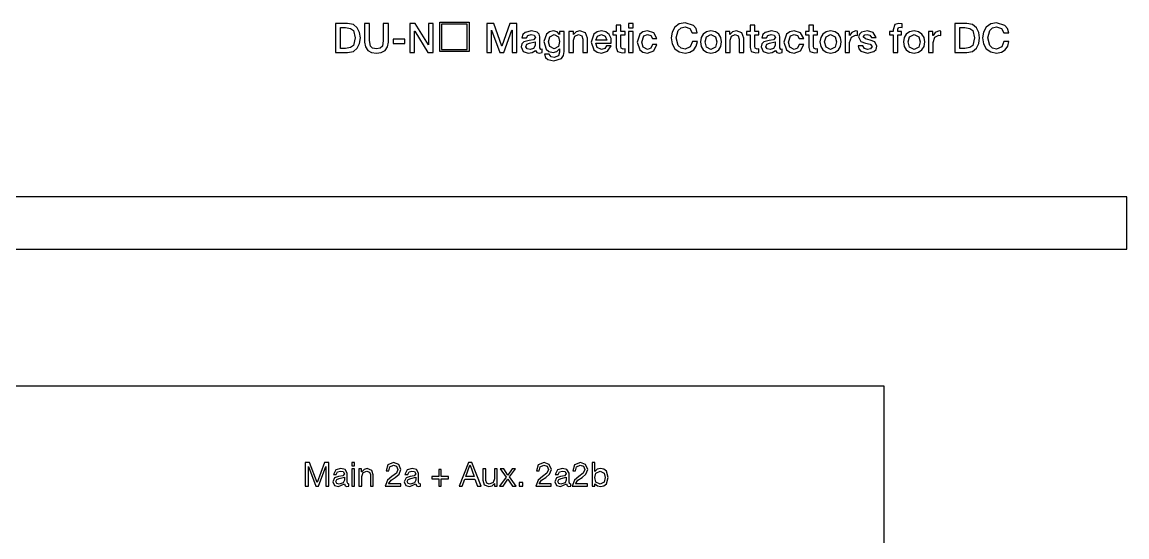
# Model space of a CAD drawing. Extents: x -212 to 220, y 7 to 294.
# Drawn here: x 109.6 to 215.1, y 244.5 to 293.7 of the extents above; entities that cross this region are included whole.
import ezdxf

# ---------------------------------------------------------------- set-up
doc = ezdxf.new("R2010")
doc.units = 0

msp = doc.modelspace()

# ---------------------------------------------------------------- linework, layer by layer
at = {"layer": '1'}
for p, q in [((140.654481, 293.54896), (139.5052, 293.54896)), ((139.5052, 293.54896), (139.5052, 290.77911)), ((141.206707, 293.440117), (140.654481, 293.54896)), ((142.761841, 293.54896), (142.278151, 293.54896)), ((142.278151, 293.54896), (142.278151, 291.775429)), ((142.761841, 291.936659), (142.761841, 293.54896)), ((144.551909, 293.54896), (144.068218, 293.54896)), ((144.068218, 293.54896), (144.068218, 291.936659)), ((144.551909, 291.775429), (144.551909, 293.54896)), ((146.602426, 293.54896), (146.602425, 290.77911)), ((147.115055, 293.54896), (146.602426, 293.54896)), ((148.380091, 291.510846), (147.115055, 293.54896)), ((148.847246, 293.54896), (148.38836, 293.54896)), ((148.38836, 293.54896), (148.38836, 291.510846)), ((148.847246, 290.77911), (148.847246, 293.54896)), ((149.4548, 290.876), (149.4548, 293.680302)), ((149.4548, 293.680302), (152.259102, 293.680302)), ((152.073411, 293.494611), (149.642385, 293.494611)), ((149.642385, 293.494611), (149.642385, 291.063585)), ((152.073411, 291.063585), (152.073411, 293.494611)), ((152.259102, 293.680302), (152.259102, 290.876)), ((154.635835, 293.54896), (153.949574, 293.54896)), ((153.949574, 293.54896), (153.949574, 290.77911)), ((155.400645, 291.382689), (154.635835, 293.54896)), ((156.153052, 293.54896), (155.408913, 291.382689)), ((156.826911, 293.54896), (156.153052, 293.54896)), ((156.826911, 290.77911), (156.826911, 293.54896)), ((167.936286, 293.54896), (167.493936, 293.54896)), ((167.493936, 293.54896), (167.493936, 293.131416)), ((167.936286, 293.131416), (167.936286, 293.54896)), ((172.339302, 293.499997), (171.92208, 293.187226)), ((172.897213, 293.615106), (172.339302, 293.499997)), ((173.696645, 293.364993), (172.897213, 293.615106)), ((193.333128, 293.54896), (192.945556, 293.443541)), ((193.643187, 293.524156), (193.333128, 293.54896)), ((193.643187, 293.176891), (193.643187, 293.524156)), ((199.822641, 293.54896), (198.67336, 293.54896)), ((198.67336, 293.54896), (198.67336, 290.77911)), ((200.374867, 293.440117), (199.822641, 293.54896)), ((202.099694, 293.499997), (201.682473, 293.187226)), ((202.657603, 293.615106), (202.099694, 293.499997)), ((203.457038, 293.364993), (202.657603, 293.615106)), ((139.993024, 293.15622), (140.468446, 293.15622)), ((139.993024, 291.175984), (139.993024, 293.15622)), ((140.468446, 293.15622), (140.93405, 293.079093)), ((140.93405, 293.079093), (141.216719, 292.867866)), ((141.587238, 293.143301), (141.206707, 293.440117)), ((141.216719, 292.867866), (141.394486, 292.164035)), ((141.807315, 292.703084), (141.587238, 293.143301)), ((141.878176, 292.164035), (141.807315, 292.703084)), ((147.061311, 290.77911), (147.061311, 292.817224)), ((147.061311, 292.817224), (147.073714, 292.817224)), ((147.073714, 292.817224), (148.334617, 290.77911)), ((154.412593, 290.77911), (154.412593, 292.916442)), ((154.412593, 292.916442), (154.420861, 292.916442)), ((154.420861, 292.916442), (155.189805, 290.77911)), ((155.590813, 290.77911), (156.359757, 292.916442)), ((156.359757, 292.916442), (156.368025, 292.916442)), ((156.368025, 292.916442), (156.368025, 290.77911)), ((157.405427, 292.494957), (157.312668, 292.172303)), ((157.614458, 292.700952), (157.405427, 292.494957)), ((158.226305, 292.842028), (157.614458, 292.700952)), ((157.755018, 292.172303), (157.890926, 292.413632)), ((157.890926, 292.413632), (158.197367, 292.490629)), ((158.197367, 292.490629), (158.470735, 292.44102)), ((158.773041, 292.708703), (158.226305, 292.842028)), ((158.470735, 292.44102), (158.610777, 292.217778)), ((158.957655, 292.528095), (158.773041, 292.708703)), ((159.028322, 292.259119), (158.957655, 292.528095)), ((159.648437, 292.540755), (159.407625, 291.833307)), ((159.934336, 292.760574), (159.648437, 292.540755)), ((160.317128, 292.842028), (159.934336, 292.760574)), ((159.967281, 292.266871), (160.379141, 292.490629)), ((160.665427, 292.76038), (160.317128, 292.842028)), ((160.379141, 292.490629), (160.792035, 292.288575)), ((160.908306, 292.5113), (160.665427, 292.76038)), ((160.916575, 292.5113), (160.908306, 292.5113)), ((161.358924, 292.784151), (160.916575, 292.784151)), ((160.916575, 292.784151), (160.916575, 292.5113)), ((161.358924, 290.882462), (161.358924, 292.784151)), ((162.226052, 292.784151), (161.804374, 292.784151)), ((161.804374, 292.784151), (161.804374, 290.77911)), ((162.226052, 292.490629), (162.226052, 292.784151)), ((162.234321, 292.482361), (162.226052, 292.490629)), ((162.496837, 292.74591), (162.234321, 292.482361)), ((162.379015, 292.337667), (162.734548, 292.490629)), ((162.858571, 292.842028), (162.496837, 292.74591)), ((162.734548, 292.490629), (163.025485, 292.383143)), ((163.376884, 292.667879), (162.858571, 292.842028)), ((163.569637, 292.155767), (163.376884, 292.667879)), ((164.197504, 292.524736), (163.936539, 291.779563)), ((164.503363, 292.756246), (164.197504, 292.524736)), ((164.908054, 292.842028), (164.503363, 292.756246)), ((164.53185, 292.337151), (164.908054, 292.490629)), ((165.333285, 292.743456), (164.908054, 292.842028)), ((164.908054, 292.490629), (165.265654, 292.329399)), ((165.646508, 292.481328), (165.333285, 292.743456)), ((165.827181, 292.106028), (165.646508, 292.481328)), ((166.320884, 292.784151), (165.990156, 292.784151)), ((165.990156, 292.784151), (165.990156, 292.457556)), ((165.990156, 292.457556), (166.320884, 292.457556)), ((166.763233, 293.38773), (166.320884, 293.38773)), ((166.320884, 293.38773), (166.320884, 292.784151)), ((166.320884, 292.457556), (166.320884, 291.271068)), ((166.763233, 292.784151), (166.763233, 293.38773)), ((167.164242, 292.784151), (166.763233, 292.784151)), ((166.763233, 291.382689), (166.763233, 292.457556)), ((166.763233, 292.457556), (167.164242, 292.457556)), ((167.164242, 292.457556), (167.164242, 292.784151)), ((167.493936, 293.131416), (167.936286, 293.131416)), ((167.936286, 292.784151), (167.493936, 292.784151)), ((167.493936, 292.784151), (167.493936, 290.77911)), ((167.936286, 290.77911), (167.936286, 292.784151)), ((168.569321, 292.52887), (168.321791, 291.763027)), ((168.878151, 292.758313), (168.569321, 292.52887)), ((169.309842, 292.842028), (168.878151, 292.758313)), ((168.953793, 292.354721), (169.313977, 292.490629)), ((169.922207, 292.662711), (169.309842, 292.842028)), ((169.313977, 292.490629), (169.622484, 292.393995)), ((169.622484, 292.393995), (169.772862, 292.114426)), ((170.215211, 292.114426), (169.922207, 292.662711)), ((171.660663, 292.725627), (171.570165, 292.164035)), ((171.92208, 293.187226), (171.660663, 292.725627)), ((172.053855, 292.164035), (172.252292, 292.893188)), ((172.252292, 292.893188), (172.514291, 293.131997)), ((172.514291, 293.131997), (172.897213, 293.222366)), ((172.897213, 293.222366), (173.361783, 293.064753)), ((173.361783, 293.064753), (173.587608, 292.668396)), ((173.587608, 292.668396), (174.071299, 292.668396)), ((173.951216, 293.068629), (173.696645, 293.364993)), ((174.071299, 292.668396), (173.951216, 293.068629)), ((174.628369, 292.543856), (174.431353, 292.208929)), ((174.946308, 292.763287), (174.628369, 292.543856)), ((174.942561, 292.267388), (175.376642, 292.490629)), ((175.376642, 292.842028), (174.946308, 292.763287)), ((175.806977, 292.763287), (175.376642, 292.842028)), ((175.376642, 292.490629), (175.810723, 292.267388)), ((176.124915, 292.543856), (175.806977, 292.763287)), ((176.321931, 292.208929), (176.124915, 292.543856)), ((177.177044, 292.784151), (176.755366, 292.784151)), ((176.755366, 292.784151), (176.755366, 290.77911)), ((177.177044, 292.490629), (177.177044, 292.784151)), ((177.185313, 292.482361), (177.177044, 292.490629)), ((177.447829, 292.74591), (177.185313, 292.482361)), ((177.330007, 292.337667), (177.68554, 292.490629)), ((177.809563, 292.842028), (177.447829, 292.74591)), ((177.68554, 292.490629), (177.976478, 292.383143)), ((178.327877, 292.667879), (177.809563, 292.842028)), ((178.520629, 292.155767), (178.327877, 292.667879)), ((179.115941, 292.784151), (178.785212, 292.784151)), ((178.785212, 292.784151), (178.785212, 292.457556)), ((178.785212, 292.457556), (179.115941, 292.457556)), ((179.55829, 293.38773), (179.115941, 293.38773)), ((179.115941, 293.38773), (179.115941, 292.784151)), ((179.115941, 292.457556), (179.115941, 291.271068)), ((179.55829, 292.784151), (179.55829, 293.38773)), ((179.959298, 292.784151), (179.55829, 292.784151)), ((179.55829, 291.382689), (179.55829, 292.457556)), ((179.55829, 292.457556), (179.959298, 292.457556)), ((179.959298, 292.457556), (179.959298, 292.784151)), ((180.335243, 292.494957), (180.242484, 292.172303)), ((180.544274, 292.700952), (180.335243, 292.494957)), ((181.156122, 292.842028), (180.544274, 292.700952)), ((180.684834, 292.172303), (180.820742, 292.413632)), ((180.820742, 292.413632), (181.127183, 292.490629)), ((181.127183, 292.490629), (181.400551, 292.44102)), ((181.702857, 292.708703), (181.156122, 292.842028)), ((181.400551, 292.44102), (181.540593, 292.217778)), ((181.887471, 292.528095), (181.702857, 292.708703)), ((181.958138, 292.259119), (181.887471, 292.528095)), ((182.586005, 292.52887), (182.338476, 291.763027)), ((182.894836, 292.758313), (182.586005, 292.52887)), ((183.326527, 292.842028), (182.894836, 292.758313)), ((182.970477, 292.354721), (183.330661, 292.490629)), ((183.938891, 292.662711), (183.326527, 292.842028)), ((183.330661, 292.490629), (183.639169, 292.393995)), ((183.639169, 292.393995), (183.789547, 292.114426)), ((184.231896, 292.114426), (183.938891, 292.662711)), ((184.722821, 292.784151), (184.392093, 292.784151)), ((184.392093, 292.784151), (184.392093, 292.457556)), ((184.392093, 292.457556), (184.722821, 292.457556)), ((185.16517, 293.38773), (184.722821, 293.38773)), ((184.722821, 293.38773), (184.722821, 292.784151)), ((184.722821, 292.457556), (184.722821, 291.271068)), ((185.16517, 292.784151), (185.16517, 293.38773)), ((185.566179, 292.784151), (185.16517, 292.784151)), ((185.16517, 291.382689), (185.16517, 292.457556)), ((185.16517, 292.457556), (185.566179, 292.457556)), ((185.566179, 292.457556), (185.566179, 292.784151)), ((186.05607, 292.543856), (185.859054, 292.208929)), ((186.374009, 292.763287), (186.05607, 292.543856)), ((186.370262, 292.267388), (186.804343, 292.490629)), ((186.804343, 292.842028), (186.374009, 292.763287)), ((187.234678, 292.763287), (186.804343, 292.842028)), ((186.804343, 292.490629), (187.238424, 292.267388)), ((187.552616, 292.543856), (187.234678, 292.763287)), ((187.749632, 292.208929), (187.552616, 292.543856)), ((188.601645, 292.784151), (188.184101, 292.784151)), ((188.184101, 292.784151), (188.184101, 290.77911)), ((188.601645, 292.399679), (188.601645, 292.784151)), ((188.609914, 292.399679), (188.601645, 292.399679)), ((188.819203, 292.699918), (188.609914, 292.399679)), ((188.78613, 292.2431), (189.172152, 292.42035)), ((189.192824, 292.842028), (188.819203, 292.699918)), ((189.172152, 292.42035), (189.36232, 292.403813)), ((189.36232, 292.829626), (189.192824, 292.842028)), ((189.36232, 292.403813), (189.36232, 292.829626)), ((189.564247, 292.542047), (189.484278, 292.267388)), ((189.767463, 292.719039), (189.564247, 292.542047)), ((190.323499, 292.842028), (189.767463, 292.719039)), ((189.926625, 292.283924), (190.062534, 292.453939)), ((190.062534, 292.453939), (190.294561, 292.490629)), ((190.294561, 292.490629), (190.556043, 292.435336)), ((190.877988, 292.699402), (190.323499, 292.842028)), ((190.556043, 292.435336), (190.699704, 292.221913)), ((191.162724, 292.221913), (190.877988, 292.699402)), ((192.775024, 292.784151), (192.444296, 292.784151)), ((192.444296, 292.784151), (192.444296, 292.457556)), ((192.444296, 292.457556), (192.775024, 292.457556)), ((192.945556, 293.443541), (192.775024, 292.953649)), ((192.775024, 292.953649), (192.775024, 292.784151)), ((192.775024, 292.457556), (192.775024, 290.77911)), ((193.217375, 292.990856), (193.28197, 293.159838)), ((193.217375, 292.784151), (193.217375, 292.990856)), ((193.593576, 292.784151), (193.217375, 292.784151)), ((193.217375, 290.77911), (193.217375, 292.457556)), ((193.217375, 292.457556), (193.593576, 292.457556)), ((193.28197, 293.159838), (193.436481, 293.201695)), ((193.436481, 293.201695), (193.643187, 293.176891)), ((193.593576, 292.457556), (193.593576, 292.784151)), ((194.039028, 292.543856), (193.842012, 292.208929)), ((194.356966, 292.763287), (194.039028, 292.543856)), ((194.35322, 292.267388), (194.7873, 292.490629)), ((194.7873, 292.842028), (194.356966, 292.763287)), ((195.217635, 292.763287), (194.7873, 292.842028)), ((194.7873, 292.490629), (195.221381, 292.267388)), ((195.535574, 292.543856), (195.217635, 292.763287)), ((195.732591, 292.208929), (195.535574, 292.543856)), ((196.16604, 292.784151), (196.166026, 290.77911)), ((196.583584, 292.784151), (196.16604, 292.784151)), ((196.583584, 292.399679), (196.583584, 292.784151)), ((196.591839, 292.399679), (196.583584, 292.399679)), ((196.801126, 292.699918), (196.591839, 292.399679)), ((196.768054, 292.2431), (197.154077, 292.42035)), ((197.174746, 292.842028), (196.801126, 292.699918)), ((197.154077, 292.42035), (197.344245, 292.403813)), ((197.344245, 292.829626), (197.174746, 292.842028)), ((197.344245, 292.403813), (197.344245, 292.829626)), ((199.161184, 293.15622), (199.636607, 293.15622)), ((199.161184, 291.175984), (199.161184, 293.15622)), ((199.636607, 293.15622), (200.102211, 293.079093)), ((200.102211, 293.079093), (200.384881, 292.867866)), ((200.755398, 293.143301), (200.374867, 293.440117)), ((200.384881, 292.867866), (200.562647, 292.164035)), ((200.975475, 292.703084), (200.755398, 293.143301)), ((201.046336, 292.164035), (200.975475, 292.703084)), ((201.421056, 292.725627), (201.330558, 292.164035)), ((201.682473, 293.187226), (201.421056, 292.725627)), ((201.814247, 292.164035), (202.012683, 292.893188)), ((202.012683, 292.893188), (202.274681, 293.131997)), ((202.274681, 293.131997), (202.657603, 293.222366)), ((202.657603, 293.222366), (203.122174, 293.064753)), ((203.122174, 293.064753), (203.348001, 292.668396)), ((203.348001, 292.668396), (203.83169, 292.668396)), ((203.711608, 293.068629), (203.457038, 293.364993)), ((203.83169, 292.668396), (203.711608, 293.068629)), ((141.216719, 291.462271), (140.93405, 291.252465)), ((141.394486, 292.164035), (141.216719, 291.462271)), ((141.587238, 291.184769), (141.807315, 291.624986)), ((141.807315, 291.624986), (141.878176, 292.164035)), ((142.278151, 291.775429), (142.359864, 291.309438)), ((142.852792, 291.394058), (142.761841, 291.936659)), ((143.04787, 291.204147), (142.852792, 291.394058)), ((143.977269, 291.394058), (143.78219, 291.204147)), ((144.068218, 291.936659), (143.977269, 291.394058)), ((144.470196, 291.309438), (144.551909, 291.775429)), ((146.134238, 292.044146), (145.005627, 292.044146)), ((145.005627, 292.044146), (145.005627, 291.626601)), ((145.005627, 291.626601), (146.134238, 291.626601)), ((146.134238, 291.626601), (146.134238, 292.044146)), ((148.38836, 291.510846), (148.380091, 291.510846)), ((155.408913, 291.382689), (155.400645, 291.382689)), ((157.306725, 291.614587), (157.238254, 291.312409)), ((157.485267, 291.795066), (157.306725, 291.614587)), ((157.312668, 292.172303), (157.755018, 292.172303)), ((158.011332, 291.936659), (157.485267, 291.795066)), ((157.680604, 291.328946), (157.789124, 291.573891)), ((157.789124, 291.573891), (158.040271, 291.663808)), ((158.430427, 292.001255), (158.011332, 291.936659)), ((158.040271, 291.663808), (158.585973, 291.783697)), ((158.585973, 291.452969), (158.41079, 291.158931)), ((158.610777, 292.217778), (158.430427, 292.001255)), ((158.585973, 291.783697), (158.585973, 291.452969)), ((159.028322, 291.225593), (159.028322, 292.259119)), ((159.407625, 291.833307), (159.619498, 291.090718)), ((159.849976, 291.791966), (159.967281, 292.266871)), ((159.975032, 291.337214), (159.849976, 291.791966)), ((160.379141, 291.130509), (159.975032, 291.337214)), ((160.793585, 291.351167), (160.379141, 291.130509)), ((160.792035, 292.288575), (160.916575, 291.829172)), ((160.916575, 291.829172), (160.793585, 291.351167)), ((162.246723, 291.961464), (162.379015, 292.337667)), ((162.246723, 290.77911), (162.246723, 291.961464)), ((163.025485, 292.383143), (163.127288, 292.040012)), ((163.127288, 292.040012), (163.127288, 290.77911)), ((163.569637, 290.77911), (163.569637, 292.155767)), ((163.936539, 291.779563), (164.190786, 291.021472)), ((164.378888, 291.95733), (164.53185, 292.337151)), ((165.412415, 291.95733), (164.378888, 291.95733)), ((164.509629, 291.252465), (164.378888, 291.667942)), ((164.378888, 291.667942), (165.854764, 291.667942)), ((165.40828, 291.407494), (165.228964, 291.157897)), ((165.265654, 292.329399), (165.412415, 291.95733)), ((165.825825, 291.407494), (165.40828, 291.407494)), ((165.501298, 290.902099), (165.825825, 291.407494)), ((165.854764, 291.667942), (165.827181, 292.106028)), ((166.796306, 291.178051), (166.763233, 291.382689)), ((168.321791, 291.763027), (168.572421, 291.022505)), ((168.76414, 291.763027), (168.953793, 292.354721)), ((168.886613, 291.292256), (168.76414, 291.763027)), ((169.772862, 291.531517), (169.615766, 291.195104)), ((169.772862, 292.114426), (170.215211, 292.114426)), ((170.215211, 291.531517), (169.772862, 291.531517)), ((169.917556, 290.933105), (170.215211, 291.531517)), ((171.570165, 292.164035), (171.660663, 291.604187)), ((171.660663, 291.604187), (171.92208, 291.142394)), ((172.252292, 291.4385), (172.053855, 292.164035)), ((172.514291, 291.200142), (172.252292, 291.4385)), ((173.604145, 291.833307), (173.396406, 291.321194)), ((174.075432, 291.833307), (173.604145, 291.833307)), ((173.723517, 291.025089), (173.969819, 291.379201)), ((173.969819, 291.379201), (174.075432, 291.833307)), ((174.431353, 292.208929), (174.363786, 291.783697)), ((174.363786, 291.783697), (174.431353, 291.358466)), ((174.431353, 291.358466), (174.628369, 291.023539)), ((174.806136, 291.783697), (174.942561, 292.267388)), ((174.942561, 291.29794), (174.806136, 291.783697)), ((175.810723, 292.267388), (175.947149, 291.783697)), ((175.947149, 291.783697), (175.810723, 291.29794)), ((176.124915, 291.023539), (176.321931, 291.358466)), ((176.389498, 291.783697), (176.321931, 292.208929)), ((176.321931, 291.358466), (176.389498, 291.783697)), ((177.197716, 291.961464), (177.330007, 292.337667)), ((177.197716, 290.77911), (177.197716, 291.961464)), ((177.976478, 292.383143), (178.07828, 292.040012)), ((178.07828, 292.040012), (178.07828, 290.77911)), ((178.520629, 290.77911), (178.520629, 292.155767)), ((179.591363, 291.178051), (179.55829, 291.382689)), ((180.236542, 291.614587), (180.16807, 291.312409)), ((180.415083, 291.795066), (180.236542, 291.614587)), ((180.242484, 292.172303), (180.684834, 292.172303)), ((180.941148, 291.936659), (180.415083, 291.795066)), ((180.61042, 291.328946), (180.71894, 291.573891)), ((180.71894, 291.573891), (180.970087, 291.663808)), ((181.360243, 292.001255), (180.941148, 291.936659)), ((180.970087, 291.663808), (181.515789, 291.783697)), ((181.515789, 291.452969), (181.340606, 291.158931)), ((181.540593, 292.217778), (181.360243, 292.001255)), ((181.515789, 291.783697), (181.515789, 291.452969)), ((181.958138, 291.225593), (181.958138, 292.259119)), ((182.338476, 291.763027), (182.589106, 291.022505)), ((182.780825, 291.763027), (182.970477, 292.354721)), ((182.903298, 291.292256), (182.780825, 291.763027)), ((183.789547, 291.531517), (183.632451, 291.195104)), ((183.789547, 292.114426), (184.231896, 292.114426)), ((184.231896, 291.531517), (183.789547, 291.531517)), ((183.93424, 290.933105), (184.231896, 291.531517)), ((185.198243, 291.178051), (185.16517, 291.382689)), ((185.859054, 292.208929), (185.791487, 291.783697)), ((185.791487, 291.783697), (185.859054, 291.358466)), ((185.859054, 291.358466), (186.05607, 291.023539)), ((186.233837, 291.783697), (186.370262, 292.267388)), ((186.370262, 291.29794), (186.233837, 291.783697)), ((187.238424, 292.267388), (187.37485, 291.783697)), ((187.37485, 291.783697), (187.238424, 291.29794)), ((187.552616, 291.023539), (187.749632, 291.358466)), ((187.817199, 291.783697), (187.749632, 292.208929)), ((187.749632, 291.358466), (187.817199, 291.783697)), ((188.62645, 291.734088), (188.78613, 292.2431)), ((188.62645, 290.77911), (188.62645, 291.734088)), ((189.442936, 291.42403), (189.514373, 291.114295)), ((189.885287, 291.42403), (189.442936, 291.42403)), ((189.484278, 292.267388), (189.684265, 291.842608)), ((189.684265, 291.842608), (190.129197, 291.672076)), ((190.033597, 291.152213), (189.885287, 291.42403)), ((190.130747, 292.069984), (189.926625, 292.283924)), ((190.129197, 291.672076), (190.57413, 291.565106)), ((190.579816, 291.961464), (190.130747, 292.069984)), ((190.57413, 291.565106), (190.786519, 291.337214)), ((191.025265, 291.790932), (190.579816, 291.961464)), ((190.786519, 291.337214), (190.629947, 291.119657)), ((190.699704, 292.221913), (191.162724, 292.221913)), ((191.22887, 291.378555), (191.025265, 291.790932)), ((191.147415, 291.074181), (191.22887, 291.378555)), ((193.842012, 292.208929), (193.774445, 291.783697)), ((193.774445, 291.783697), (193.842012, 291.358466)), ((193.842012, 291.358466), (194.039028, 291.023539)), ((194.216796, 291.783697), (194.35322, 292.267388)), ((194.35322, 291.29794), (194.216796, 291.783697)), ((195.221381, 292.267388), (195.357807, 291.783697)), ((195.357807, 291.783697), (195.221381, 291.29794)), ((195.535574, 291.023539), (195.732591, 291.358466)), ((195.800158, 291.783697), (195.732591, 292.208929)), ((195.732591, 291.358466), (195.800158, 291.783697)), ((196.608373, 291.734088), (196.768054, 292.2431)), ((196.608373, 290.77911), (196.608373, 291.734088)), ((200.384881, 291.462271), (200.102211, 291.252465)), ((200.562647, 292.164035), (200.384881, 291.462271)), ((200.755398, 291.184769), (200.975475, 291.624986)), ((200.975475, 291.624986), (201.046336, 292.164035)), ((201.330558, 292.164035), (201.421056, 291.604187)), ((201.421056, 291.604187), (201.682473, 291.142394)), ((202.012683, 291.4385), (201.814247, 292.164035)), ((202.274681, 291.200142), (202.012683, 291.4385)), ((203.364536, 291.833307), (203.156796, 291.321194)), ((203.835825, 291.833307), (203.364536, 291.833307)), ((203.483908, 291.025089), (203.730211, 291.379201)), ((203.730211, 291.379201), (203.835825, 291.833307)), ((139.5052, 290.77911), (140.654481, 290.77911)), ((140.468446, 291.175984), (139.993024, 291.175984)), ((140.93405, 291.252465), (140.468446, 291.175984)), ((140.654481, 290.77911), (141.206707, 290.887953)), ((141.206707, 290.887953), (141.587238, 291.184769)), ((142.359864, 291.309438), (142.590793, 290.977547)), ((142.590793, 290.977547), (142.94962, 290.778981)), ((142.94962, 290.778981), (143.41503, 290.712964)), ((143.41503, 291.130509), (143.04787, 291.204147)), ((143.78219, 291.204147), (143.41503, 291.130509)), ((143.41503, 290.712964), (143.88044, 290.778981)), ((143.88044, 290.778981), (144.239267, 290.977547)), ((144.239267, 290.977547), (144.470196, 291.309438)), ((146.602425, 290.77911), (147.061311, 290.77911)), ((148.334617, 290.77911), (148.847246, 290.77911)), ((152.259102, 290.876), (149.4548, 290.876)), ((149.642385, 291.063585), (152.073411, 291.063585)), ((153.949574, 290.77911), (154.412593, 290.77911)), ((155.189805, 290.77911), (155.590813, 290.77911)), ((156.368025, 290.77911), (156.826911, 290.77911)), ((157.238254, 291.312409), (157.44651, 290.87161)), ((157.44651, 290.87161), (157.924516, 290.725366)), ((157.826331, 291.126375), (157.680604, 291.328946)), ((158.08988, 291.072631), (157.826331, 291.126375)), ((157.924516, 290.725366), (158.296585, 290.783761)), ((158.41079, 291.158931), (158.08988, 291.072631)), ((158.296585, 290.783761), (158.619046, 290.969279)), ((158.619046, 290.969279), (158.737901, 290.77911)), ((158.737901, 290.77911), (158.962176, 290.725366)), ((158.962176, 290.725366), (159.243296, 290.774976)), ((159.131675, 291.072631), (159.028322, 291.225593)), ((159.243296, 291.080899), (159.131675, 291.072631)), ((159.243296, 290.774976), (159.243296, 291.080899)), ((159.920255, 290.609611), (159.477906, 290.609611)), ((159.477906, 290.609611), (159.576802, 290.313248)), ((159.576802, 290.313248), (159.788481, 290.120753)), ((159.619498, 291.090718), (159.899455, 290.863019)), ((159.899455, 290.863019), (160.30886, 290.77911)), ((160.096472, 290.366216), (159.920255, 290.609611)), ((160.399812, 290.311956), (160.096472, 290.366216)), ((160.30886, 290.77911), (160.655092, 290.872644)), ((160.379141, 291.130509), (160.379141, 291.130509)), ((160.793068, 290.444247), (160.399812, 290.311956)), ((160.655092, 290.872644), (160.908306, 291.130509)), ((160.916575, 290.824585), (160.793068, 290.444247)), ((160.908306, 291.130509), (160.916575, 291.130509)), ((160.916575, 291.130509), (160.916575, 290.824585)), ((161.10416, 290.20912), (161.294135, 290.489399)), ((161.294135, 290.489399), (161.358924, 290.882462)), ((161.804374, 290.77911), (162.246723, 290.77911)), ((163.127288, 290.77911), (163.569637, 290.77911)), ((164.190786, 291.021472), (164.498131, 290.803462)), ((164.498131, 290.803462), (164.916322, 290.725366)), ((164.916322, 291.072631), (164.509629, 291.252465)), ((165.228964, 291.157897), (164.916322, 291.072631)), ((164.916322, 290.725366), (165.501298, 290.902099)), ((166.320884, 291.271068), (166.429405, 290.88918)), ((166.429405, 290.88918), (166.878988, 290.758439)), ((166.978207, 291.109838), (166.796306, 291.178051)), ((166.878988, 290.758439), (167.164242, 290.783244)), ((167.164242, 291.126375), (166.978207, 291.109838)), ((167.164242, 290.783244), (167.164242, 291.126375)), ((167.493936, 290.77911), (167.936286, 290.77911)), ((168.572421, 291.022505), (168.878151, 290.804366)), ((168.878151, 290.804366), (169.29744, 290.725366)), ((169.29744, 291.072631), (168.886613, 291.292256)), ((169.615766, 291.195104), (169.29744, 291.072631)), ((169.29744, 290.725366), (169.917556, 290.933105)), ((171.92208, 291.142394), (172.339302, 290.828654)), ((172.339302, 290.828654), (172.897213, 290.712964)), ((172.897213, 291.109838), (172.514291, 291.200142)), ((173.396406, 291.321194), (172.897213, 291.109838)), ((172.897213, 290.712964), (173.358617, 290.795)), ((173.358617, 290.795), (173.723517, 291.025089)), ((174.628369, 291.023539), (174.946308, 290.804108)), ((175.376642, 291.072631), (174.942561, 291.29794)), ((174.946308, 290.804108), (175.376642, 290.725366)), ((175.810723, 291.29794), (175.376642, 291.072631)), ((175.376642, 291.072631), (175.376642, 291.072631)), ((175.376642, 290.725366), (175.806977, 290.804108)), ((175.376642, 290.725366), (175.376642, 290.725366)), ((175.806977, 290.804108), (176.124915, 291.023539)), ((176.755366, 290.77911), (177.197716, 290.77911)), ((178.07828, 290.77911), (178.520629, 290.77911)), ((179.115941, 291.271068), (179.224461, 290.88918)), ((179.224461, 290.88918), (179.674045, 290.758439)), ((179.773263, 291.109838), (179.591363, 291.178051)), ((179.674045, 290.758439), (179.959298, 290.783244)), ((179.959298, 291.126375), (179.773263, 291.109838)), ((179.959298, 290.783244), (179.959298, 291.126375)), ((180.16807, 291.312409), (180.376326, 290.87161)), ((180.376326, 290.87161), (180.854332, 290.725366)), ((180.756147, 291.126375), (180.61042, 291.328946)), ((181.019696, 291.072631), (180.756147, 291.126375)), ((180.854332, 290.725366), (181.226401, 290.783761)), ((181.340606, 291.158931), (181.019696, 291.072631)), ((181.226401, 290.783761), (181.548862, 290.969279)), ((181.548862, 290.969279), (181.667717, 290.77911)), ((181.667717, 290.77911), (181.891992, 290.725366)), ((181.891992, 290.725366), (182.173112, 290.774976)), ((182.061491, 291.072631), (181.958138, 291.225593)), ((182.173112, 291.080899), (182.061491, 291.072631)), ((182.173112, 290.774976), (182.173112, 291.080899)), ((182.589106, 291.022505), (182.894836, 290.804366)), ((182.894836, 290.804366), (183.314125, 290.725366)), ((183.314125, 291.072631), (182.903298, 291.292256)), ((183.632451, 291.195104), (183.314125, 291.072631)), ((183.314125, 290.725366), (183.93424, 290.933105)), ((184.722821, 291.271068), (184.831342, 290.88918)), ((184.831342, 290.88918), (185.280925, 290.758439)), ((185.380144, 291.109838), (185.198243, 291.178051)), ((185.280925, 290.758439), (185.566179, 290.783244)), ((185.566179, 291.126375), (185.380144, 291.109838)), ((185.566179, 290.783244), (185.566179, 291.126375)), ((186.05607, 291.023539), (186.374009, 290.804108)), ((186.804343, 291.072631), (186.370262, 291.29794)), ((186.374009, 290.804108), (186.804343, 290.725366)), ((187.238424, 291.29794), (186.804343, 291.072631)), ((186.804343, 291.072631), (186.804343, 291.072631)), ((186.804343, 290.725366), (187.234678, 290.804108)), ((186.804343, 290.725366), (186.804343, 290.725366)), ((187.234678, 290.804108), (187.552616, 291.023539)), ((188.184101, 290.77911), (188.62645, 290.77911)), ((189.514373, 291.114295), (189.701312, 290.896415)), ((189.701312, 290.896415), (190.331768, 290.725366)), ((190.340037, 291.072631), (190.033597, 291.152213)), ((190.331768, 290.725366), (190.936898, 290.872127)), ((190.629947, 291.119657), (190.340037, 291.072631)), ((190.936898, 290.872127), (191.147415, 291.074181)), ((192.775024, 290.77911), (193.217375, 290.77911)), ((194.039028, 291.023539), (194.356966, 290.804108)), ((194.7873, 291.072631), (194.35322, 291.29794)), ((194.356966, 290.804108), (194.7873, 290.725366)), ((195.221381, 291.29794), (194.7873, 291.072631)), ((194.7873, 291.072631), (194.7873, 291.072631)), ((194.7873, 290.725366), (195.217635, 290.804108)), ((194.7873, 290.725366), (194.7873, 290.725366)), ((195.217635, 290.804108), (195.535574, 291.023539)), ((196.166026, 290.77911), (196.608373, 290.77911)), ((198.67336, 290.77911), (199.822641, 290.77911)), ((199.636607, 291.175984), (199.161184, 291.175984)), ((200.102211, 291.252465), (199.636607, 291.175984)), ((199.822641, 290.77911), (200.374867, 290.887953)), ((200.374867, 290.887953), (200.755398, 291.184769)), ((201.682473, 291.142394), (202.099694, 290.828654)), ((202.099694, 290.828654), (202.657603, 290.712964)), ((202.657603, 291.109838), (202.274681, 291.200142)), ((203.156796, 291.321194), (202.657603, 291.109838)), ((202.657603, 290.712964), (203.119008, 290.795)), ((203.119008, 290.795), (203.483908, 291.025089)), ((159.788481, 290.120753), (160.375007, 289.985361)), ((160.375007, 289.985361), (161.10416, 290.20912)), ((191.919155, 258.917151), (18.105927, 258.917151)), ((191.919155, 164.090694), (191.919155, 258.917151)), ((137.031566, 251.633416), (136.618155, 251.633416)), ((136.618155, 251.633416), (136.618155, 249.367927)), ((136.907542, 249.367927), (136.907542, 251.253079)), ((136.907542, 251.253079), (136.911677, 251.253079)), ((136.911677, 251.253079), (137.618609, 249.367927)), ((137.746766, 249.731728), (137.031566, 251.633416)), ((138.4661, 251.633416), (137.746766, 249.731728)), ((137.879057, 249.367927), (138.585989, 251.253079)), ((138.875377, 251.633416), (138.4661, 251.633416)), ((138.585989, 251.253079), (138.590123, 251.253079)), ((138.590123, 251.253079), (138.590123, 249.367927)), ((138.875377, 249.367927), (138.875377, 251.633416)), ((141.323801, 251.633416), (141.055084, 251.633416)), ((141.055084, 251.633416), (141.055084, 251.302688)), ((141.055084, 251.302688), (141.323801, 251.302688)), ((141.323801, 251.302688), (141.323801, 251.633416)), ((144.503444, 251.392605), (144.329295, 250.823132)), ((145.052764, 251.621014), (144.503444, 251.392605)), ((144.696197, 251.202953), (145.036227, 251.381236)), ((145.036227, 251.381236), (145.343185, 251.270132)), ((145.55144, 251.453066), (145.052764, 251.621014)), ((145.343185, 251.270132), (145.470308, 250.976094)), ((145.755562, 250.97196), (145.55144, 251.453066)), ((152.193398, 251.633416), (151.308699, 249.367927)), ((151.966022, 250.306369), (152.350493, 251.360566)), ((152.52826, 251.633416), (152.193398, 251.633416)), ((152.350493, 251.360566), (152.358763, 251.360566)), ((152.358763, 251.360566), (152.734966, 250.306369)), ((153.412959, 249.367927), (152.52826, 251.633416)), ((158.876696, 251.392605), (158.702546, 250.823132)), ((159.426015, 251.621014), (158.876696, 251.392605)), ((159.069448, 251.202953), (159.409479, 251.381236)), ((159.409479, 251.381236), (159.716436, 251.270132)), ((159.924691, 251.453066), (159.426015, 251.621014)), ((159.716436, 251.270132), (159.843559, 250.976094)), ((160.128813, 250.97196), (159.924691, 251.453066)), ((162.347277, 251.392605), (162.173128, 250.823132)), ((162.896596, 251.621014), (162.347277, 251.392605)), ((162.54003, 251.202953), (162.88006, 251.381236)), ((162.88006, 251.381236), (163.187017, 251.270132)), ((163.395273, 251.453066), (162.896596, 251.621014)), ((163.187017, 251.270132), (163.314141, 250.976094)), ((163.599395, 250.97196), (163.395273, 251.453066)), ((164.281522, 251.633416), (164.008671, 251.633416)), ((164.008671, 251.633416), (164.008671, 249.367927)), ((164.281522, 250.785925), (164.281522, 251.633416)), ((139.526498, 250.924934), (139.309458, 250.496537)), ((139.309458, 250.496537), (139.578175, 250.496537)), ((139.801416, 250.293966), (139.419012, 250.161158)), ((140.003987, 251.046374), (139.526498, 250.924934)), ((139.578175, 250.496537), (139.702198, 250.745101)), ((139.702198, 250.745101), (139.987451, 250.810729)), ((140.190022, 250.360112), (139.801416, 250.293966)), ((139.863428, 250.103797), (140.351252, 250.215418)), ((139.987451, 250.810729), (140.236531, 250.76112)), ((140.423599, 250.965242), (140.003987, 251.046374)), ((140.355386, 250.537879), (140.190022, 250.360112)), ((140.236531, 250.76112), (140.355386, 250.537879)), ((140.351252, 250.215418), (140.351252, 249.938433)), ((140.619969, 250.595756), (140.423599, 250.965242)), ((140.619969, 249.752398), (140.619969, 250.595756)), ((141.323801, 251.009167), (141.055084, 251.009167)), ((141.055084, 251.009167), (141.055084, 249.367927)), ((141.323801, 249.367927), (141.323801, 251.009167)), ((141.999726, 251.009167), (141.743412, 251.009167)), ((141.743412, 251.009167), (141.743412, 249.367927)), ((141.999726, 250.748718), (141.999726, 251.009167)), ((142.003861, 250.748718), (141.999726, 250.748718)), ((142.225552, 250.97351), (142.003861, 250.748718)), ((142.012129, 250.293966), (142.133569, 250.663969)), ((142.012129, 249.367927), (142.012129, 250.293966)), ((142.133569, 250.663969), (142.499953, 250.810729)), ((142.537161, 251.046374), (142.225552, 250.97351)), ((142.499953, 250.810729), (142.744899, 250.719779)), ((142.983127, 250.878425), (142.537161, 251.046374)), ((142.744899, 250.719779), (142.834816, 250.480001)), ((142.834816, 250.480001), (142.834816, 249.367927)), ((143.103533, 250.446928), (142.983127, 250.878425)), ((143.103533, 249.367927), (143.103533, 250.446928)), ((144.329295, 250.823132), (144.598012, 250.823132)), ((144.895668, 250.289832), (144.47709, 249.954453)), ((144.598012, 250.823132), (144.696197, 251.202953)), ((144.809885, 249.943601), (145.20986, 250.198882)), ((145.325615, 250.603507), (144.895668, 250.289832)), ((145.20986, 250.198882), (145.58813, 250.501705)), ((145.470308, 250.976094), (145.325615, 250.603507)), ((145.58813, 250.501705), (145.755562, 250.97196)), ((146.348806, 250.924934), (146.131765, 250.496537)), ((146.131765, 250.496537), (146.400482, 250.496537)), ((146.623724, 250.293966), (146.241319, 250.161158)), ((146.826295, 251.046374), (146.348806, 250.924934)), ((146.400482, 250.496537), (146.524506, 250.745101)), ((146.524506, 250.745101), (146.809758, 250.810729)), ((147.01233, 250.360112), (146.623724, 250.293966)), ((146.685735, 250.103797), (147.17356, 250.215418)), ((146.809758, 250.810729), (147.058838, 250.76112)), ((147.245907, 250.965242), (146.826295, 251.046374)), ((147.177694, 250.537879), (147.01233, 250.360112)), ((147.058838, 250.76112), (147.177694, 250.537879)), ((147.17356, 250.215418), (147.17356, 249.938433)), ((147.442277, 250.595756), (147.245907, 250.965242)), ((147.442277, 249.752398), (147.442277, 250.595756)), ((149.385306, 250.27743), (148.694911, 250.27743)), ((148.694911, 250.27743), (148.694911, 250.062456)), ((149.604414, 250.976094), (149.385306, 250.976094)), ((149.385306, 250.976094), (149.385306, 250.27743)), ((149.604414, 250.27743), (149.604414, 250.976094)), ((150.29481, 250.27743), (149.604414, 250.27743)), ((150.29481, 250.062456), (150.29481, 250.27743)), ((152.734966, 250.306369), (151.966022, 250.306369)), ((153.858408, 251.009167), (153.589691, 251.009167)), ((153.589691, 251.009167), (153.589691, 249.930165)), ((153.858408, 249.897092), (153.858408, 251.009167)), ((154.949812, 251.009167), (154.681095, 251.009167)), ((154.681095, 251.009167), (154.681095, 250.083127)), ((154.949813, 249.367927), (154.949812, 251.009167)), ((155.797304, 250.231955), (155.181322, 249.367927)), ((155.569928, 251.009167), (155.226797, 251.009167)), ((155.226797, 251.009167), (155.797304, 250.231955)), ((155.966802, 250.434526), (155.569928, 251.009167)), ((156.376079, 251.009167), (155.966802, 250.434526)), ((156.132167, 250.252625), (156.698539, 251.009167)), ((156.768819, 249.367927), (156.132167, 250.252625)), ((156.698539, 251.009167), (156.376079, 251.009167)), ((158.702546, 250.823132), (158.971263, 250.823132)), ((159.268919, 250.289832), (158.850341, 249.954453)), ((158.971263, 250.823132), (159.069448, 251.202953)), ((159.183136, 249.943601), (159.583111, 250.198882)), ((159.698866, 250.603507), (159.268919, 250.289832)), ((159.583111, 250.198882), (159.961382, 250.501705)), ((159.843559, 250.976094), (159.698866, 250.603507)), ((159.961382, 250.501705), (160.128813, 250.97196)), ((160.722057, 250.924934), (160.505016, 250.496537)), ((160.505016, 250.496537), (160.773733, 250.496537)), ((160.996975, 250.293966), (160.61457, 250.161158)), ((161.199546, 251.046374), (160.722057, 250.924934)), ((160.773733, 250.496537), (160.897757, 250.745101)), ((160.897757, 250.745101), (161.18301, 250.810729)), ((161.385581, 250.360112), (160.996975, 250.293966)), ((161.058987, 250.103797), (161.546811, 250.215418)), ((161.18301, 250.810729), (161.43209, 250.76112)), ((161.619158, 250.965242), (161.199546, 251.046374)), ((161.550945, 250.537879), (161.385581, 250.360112)), ((161.43209, 250.76112), (161.550945, 250.537879)), ((161.546811, 250.215418), (161.546811, 249.938433)), ((161.815528, 250.595756), (161.619158, 250.965242)), ((161.815528, 249.752398), (161.815528, 250.595756)), ((162.173128, 250.823132), (162.441845, 250.823132)), ((162.739501, 250.289832), (162.320922, 249.954453)), ((162.441845, 250.823132), (162.54003, 251.202953)), ((162.653718, 249.943601), (163.053693, 250.198882)), ((163.169447, 250.603507), (162.739501, 250.289832)), ((163.053693, 250.198882), (163.431963, 250.501705)), ((163.314141, 250.976094), (163.169447, 250.603507)), ((163.431963, 250.501705), (163.599395, 250.97196)), ((164.269119, 250.190614), (164.384874, 250.615393)), ((164.390042, 249.757566), (164.269119, 250.190614)), ((164.285657, 250.785925), (164.281522, 250.785925)), ((164.497013, 250.984362), (164.285657, 250.785925)), ((164.384874, 250.615393), (164.77348, 250.810729)), ((164.810688, 251.046374), (164.497013, 250.984362)), ((164.77348, 250.810729), (165.157952, 250.621594)), ((165.141675, 250.977063), (164.810688, 251.046374)), ((165.378094, 250.789542), (165.141675, 250.977063)), ((165.157952, 250.621594), (165.281975, 250.203016)), ((165.281975, 250.203016), (165.173972, 249.763767)), ((165.281975, 250.203016), (165.281975, 250.203016)), ((165.567229, 250.182345), (165.378094, 250.789542)), ((165.380678, 249.5829), (165.567229, 250.182345)), ((136.618155, 249.367927), (136.907542, 249.367927)), ((137.618609, 249.367927), (137.879057, 249.367927)), ((138.590123, 249.367927), (138.875377, 249.367927)), ((139.419012, 250.161158), (139.247446, 249.789605)), ((139.247446, 249.789605), (139.406609, 249.43769)), ((139.406609, 249.43769), (139.789014, 249.33072)), ((139.532699, 249.810276), (139.631401, 250.019048)), ((139.629851, 249.621657), (139.532699, 249.810276)), ((139.851026, 249.566364), (139.629851, 249.621657)), ((139.631401, 250.019048), (139.863428, 250.103797)), ((139.789014, 249.33072), (140.367789, 249.5829)), ((140.234464, 249.696588), (139.851026, 249.566364)), ((140.351252, 249.938433), (140.234464, 249.696588)), ((140.367789, 249.5829), (140.428767, 249.390148)), ((140.428767, 249.390148), (140.595164, 249.33072)), ((140.595164, 249.33072), (140.789468, 249.376195)), ((140.706786, 249.566364), (140.619969, 249.752398)), ((140.789468, 249.5829), (140.706786, 249.566364)), ((140.789468, 249.376195), (140.789468, 249.5829)), ((141.055084, 249.367927), (141.323801, 249.367927)), ((141.743412, 249.367927), (142.012129, 249.367927)), ((142.834816, 249.367927), (143.103533, 249.367927)), ((144.47709, 249.954453), (144.26315, 249.367927)), ((144.26315, 249.367927), (145.734891, 249.367927)), ((144.577342, 249.607705), (144.809885, 249.943601)), ((145.734891, 249.607705), (144.577342, 249.607705)), ((145.734891, 249.367927), (145.734891, 249.607705)), ((146.241319, 250.161158), (146.069754, 249.789605)), ((146.069754, 249.789605), (146.228917, 249.43769)), ((146.228917, 249.43769), (146.611321, 249.33072)), ((146.355007, 249.810276), (146.453709, 250.019048)), ((146.452159, 249.621657), (146.355007, 249.810276)), ((146.673333, 249.566364), (146.452159, 249.621657)), ((146.453709, 250.019048), (146.685735, 250.103797)), ((146.611321, 249.33072), (147.190096, 249.5829)), ((147.056771, 249.696588), (146.673333, 249.566364)), ((147.17356, 249.938433), (147.056771, 249.696588)), ((147.190096, 249.5829), (147.251074, 249.390148)), ((147.251074, 249.390148), (147.417472, 249.33072)), ((147.417472, 249.33072), (147.611775, 249.376195)), ((147.529093, 249.566364), (147.442277, 249.752398)), ((147.611775, 249.5829), (147.529093, 249.566364)), ((147.611775, 249.376195), (147.611775, 249.5829)), ((148.694911, 250.062456), (149.385306, 250.062456)), ((149.385306, 250.062456), (149.385306, 249.367927)), ((149.385306, 249.367927), (149.604414, 249.367927)), ((149.604414, 249.367927), (149.604414, 250.062456)), ((149.604414, 250.062456), (150.29481, 250.062456)), ((151.308699, 249.367927), (151.618757, 249.367927)), ((151.618757, 249.367927), (151.870937, 250.050054)), ((151.870937, 250.050054), (152.83005, 250.050054)), ((152.83005, 250.050054), (153.078096, 249.367927)), ((153.078096, 249.367927), (153.412959, 249.367927)), ((153.589691, 249.930165), (153.710097, 249.498668)), ((153.710097, 249.498668), (154.156064, 249.33072)), ((153.948325, 249.657314), (153.858408, 249.897092)), ((154.193271, 249.566364), (153.948325, 249.657314)), ((154.156064, 249.33072), (154.467672, 249.403583)), ((154.559656, 249.713124), (154.193271, 249.566364)), ((154.467672, 249.403583), (154.689364, 249.628375)), ((154.681095, 250.083127), (154.559656, 249.713124)), ((154.689364, 249.628375), (154.693498, 249.628375)), ((154.693498, 249.628375), (154.693498, 249.367927)), ((154.693498, 249.367927), (154.949813, 249.367927)), ((155.181322, 249.367927), (155.507916, 249.367927)), ((155.507916, 249.367927), (155.966802, 250.04592)), ((155.966802, 250.04592), (156.421554, 249.367927)), ((156.421554, 249.367927), (156.768819, 249.367927)), ((157.412705, 249.719326), (157.061307, 249.719326)), ((157.061307, 249.719326), (157.061307, 249.367927)), ((157.061307, 249.367927), (157.412705, 249.367927)), ((157.412705, 249.367927), (157.412705, 249.719326)), ((158.850341, 249.954453), (158.636401, 249.367927)), ((158.636401, 249.367927), (160.108142, 249.367927)), ((158.950593, 249.607705), (159.183136, 249.943601)), ((160.108142, 249.607705), (158.950593, 249.607705)), ((160.108142, 249.367927), (160.108142, 249.607705)), ((160.61457, 250.161158), (160.443005, 249.789605)), ((160.443005, 249.789605), (160.602168, 249.43769)), ((160.602168, 249.43769), (160.984573, 249.33072)), ((160.728258, 249.810276), (160.82696, 250.019048)), ((160.82541, 249.621657), (160.728258, 249.810276)), ((161.046584, 249.566364), (160.82541, 249.621657)), ((160.82696, 250.019048), (161.058987, 250.103797)), ((160.984573, 249.33072), (161.563347, 249.5829)), ((161.430023, 249.696588), (161.046584, 249.566364)), ((161.546811, 249.938433), (161.430023, 249.696588)), ((161.563347, 249.5829), (161.624325, 249.390148)), ((161.624325, 249.390148), (161.790723, 249.33072)), ((161.790723, 249.33072), (161.985026, 249.376195)), ((161.902344, 249.566364), (161.815528, 249.752398)), ((161.985026, 249.5829), (161.902344, 249.566364)), ((161.985026, 249.376195), (161.985026, 249.5829)), ((162.320922, 249.954453), (162.106982, 249.367927)), ((162.106982, 249.367927), (163.578724, 249.367927)), ((162.421174, 249.607705), (162.653718, 249.943601)), ((163.578724, 249.607705), (162.421174, 249.607705)), ((163.578724, 249.367927), (163.578724, 249.607705)), ((164.008671, 249.367927), (164.281522, 249.367927)), ((164.281522, 249.367927), (164.281522, 249.587034)), ((164.281522, 249.587034), (164.285657, 249.587034)), ((164.285657, 249.587034), (164.533703, 249.386013)), ((164.790017, 249.566364), (164.390042, 249.757566)), ((164.533703, 249.386013), (164.818956, 249.33072)), ((165.173972, 249.763767), (164.790017, 249.566364)), ((164.818956, 249.33072), (165.146907, 249.398674)), ((165.146907, 249.398674), (165.380678, 249.5829))]:
    msp.add_line(p, q, dxfattribs=at)
at = {"layer": 'Layer 1'}
for p, q in [((215.114242, 276.996973), (-211.992872, 276.996973)), ((215.114242, 272.005178), (215.114242, 276.996973)), ((-211.992872, 272.005178), (215.114242, 272.005178))]:
    msp.add_line(p, q, dxfattribs=at)

doc.saveas('drawing.dxf')
